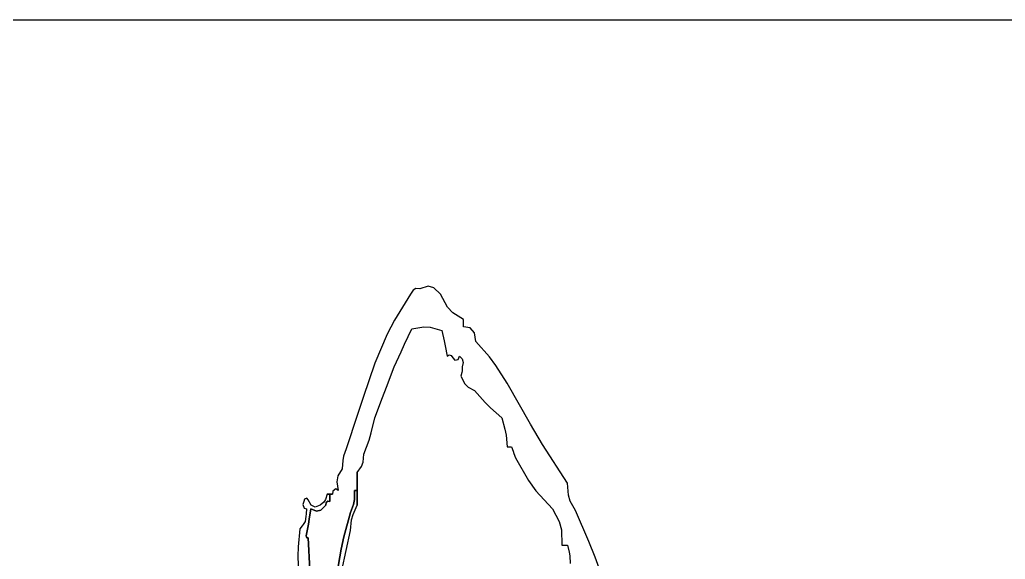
# Model space of a CAD drawing. Header units: millimetres. Extents: x 684779 to 686470, y 2544898 to 2545979.
# Drawn here: x 685785.02 to 685791.08, y 2545623.38 to 2545626.69 of the extents above; entities that cross this region are included whole.
import ezdxf

# ---------------------------------------------------------------- set-up
doc = ezdxf.new("R2010")
doc.units = ezdxf.units.MM
doc.layers.add('14', color=14, linetype='Continuous')
doc.layers.add('_0', color=7, linetype='Continuous')

# ---------------------------------------------------------------- blocks, each defined once
blk = doc.blocks.new('dianziq11')
for p, q in [((1207408, -130238), (1207144, -130666)), ((1207453, -130168), (1207408, -130238)), ((1207498, -130143), (1207453, -130168)), ((1207567, -130147), (1207498, -130143)), ((1207701, -130105), (1207567, -130147)), ((1207794, -130130), (1207701, -130105)), ((1207906, -130238), (1207794, -130130)), ((1208022, -130453), (1207906, -130238)), ((1208109, -130548), (1208022, -130453)), ((1208290, -130659), (1208109, -130548)), ((1207144, -130666), (1207024, -130898)), ((1208290, -130707), (1208290, -130659)), ((1208290, -130731), (1208290, -130707)), ((1208290, -130780), (1208290, -130731)), ((1207313, -131063), (1207431, -130810)), ((1207431, -130810), (1207629, -130779)), ((1207629, -130779), (1207734, -130785)), ((1207734, -130785), (1207928, -130840)), ((1207928, -130840), (1207965, -131008)), ((1208398, -130796), (1208290, -130780)), ((1208469, -130879), (1208398, -130796)), ((1208494, -131021), (1208469, -130879)), ((1207024, -130898), (1206821, -131382)), ((1207965, -131008), (1207983, -131093)), ((1208716, -131277), (1208494, -131021)), ((1207137, -131442), (1207255, -131189)), ((1207255, -131189), (1207313, -131063)), ((1207983, -131093), (1208019, -131261)), ((1206821, -131382), (1206627, -131946)), ((1208019, -131261), (1208053, -131243)), ((1208053, -131243), (1208085, -131253)), ((1208085, -131253), (1208109, -131292)), ((1208109, -131292), (1208144, -131332)), ((1208144, -131332), (1208202, -131316)), ((1208202, -131316), (1208222, -131261)), ((1208222, -131261), (1208268, -131307)), ((1208283, -131369), (1208267, -131442)), ((1208268, -131307), (1208283, -131369)), ((1208821, -131417), (1208716, -131277)), ((1207011, -131779), (1207137, -131442)), ((1208261, -131535), (1208245, -131593)), ((1208266, -131504), (1208261, -131535)), ((1208267, -131442), (1208266, -131504)), ((1209013, -131713), (1208821, -131417)), ((1208245, -131593), (1208309, -131721)), ((1209396, -132392), (1209013, -131713)), ((1206947, -131948), (1207011, -131779)), ((1208309, -131721), (1208363, -131779)), ((1208363, -131779), (1208471, -131834)), ((1208471, -131834), (1208644, -132028)), ((1206627, -131946), (1206532, -132229)), ((1206821, -132285), (1206947, -131948)), ((1208644, -132028), (1208735, -132119)), ((1208735, -132119), (1208923, -132285)), ((1206532, -132229), (1206346, -132797)), ((1206760, -132532), (1206821, -132285)), ((1208923, -132285), (1208974, -132472)), ((1208974, -132472), (1208992, -132570)), ((1209595, -132724), (1209396, -132392)), ((1206640, -132888), (1206723, -132653)), ((1206723, -132653), (1206760, -132532)), ((1208992, -132570), (1209013, -132767)), ((1206346, -132797), (1206301, -132921)), ((1209013, -132767), (1209041, -132767)), ((1209041, -132767), (1209054, -132767)), ((1209054, -132767), (1209081, -132767)), ((1209081, -132767), (1209108, -132839)), ((1209108, -132839), (1209122, -132876)), ((1210008, -133369), (1209595, -132724)), ((1206287, -132992), (1206278, -133129)), ((1206301, -132921), (1206287, -132992)), ((1206625, -133021), (1206640, -132888)), ((1209122, -132876), (1209149, -132948)), ((1209149, -132948), (1209362, -133321)), ((1206278, -133129), (1206208, -133245)), ((1206527, -133189), (1206598, -133093)), ((1206598, -133093), (1206625, -133021)), ((1206208, -133245), (1206190, -133343)), ((1206190, -133343), (1206210, -133490)), ((1206527, -133490), (1206527, -133189)), ((1206527, -133189), (1206527, -133490)), ((1206527, -133490), (1206527, -133189)), ((1209362, -133321), (1209487, -133495)), ((1206124, -133497), (1206120, -133550)), ((1206176, -133462), (1206124, -133497)), ((1206210, -133490), (1206176, -133462)), ((1206481, -133639), (1206482, -133490)), ((1206482, -133490), (1206481, -133639)), ((1206482, -133490), (1206527, -133490)), ((1206527, -133490), (1206482, -133490)), ((1206482, -133490), (1206527, -133490)), ((1206527, -133490), (1206482, -133490)), ((1206482, -133490), (1206527, -133490)), ((1206527, -133490), (1206482, -133490)), ((1206527, -133731), (1206527, -133490)), ((1206527, -133490), (1206527, -133731)), ((1206527, -133731), (1206527, -133490)), ((1209487, -133495), (1209759, -133791)), ((1210024, -133563), (1210008, -133369)), ((1205645, -133671), (1205628, -133719)), ((1205652, -133634), (1205645, -133671)), ((1205691, -133617), (1205652, -133634)), ((1205713, -133640), (1205691, -133617)), ((1205765, -133732), (1205713, -133640)), ((1206003, -133637), (1205976, -133680)), ((1206029, -133550), (1206003, -133637)), ((1206043, -133664), (1206014, -133689)), ((1206014, -133689), (1206043, -133664)), ((1206075, -133550), (1206029, -133550)), ((1206029, -133550), (1206075, -133550)), ((1206075, -133550), (1206029, -133550)), ((1206075, -133671), (1206043, -133664)), ((1206043, -133664), (1206075, -133671)), ((1206120, -133550), (1206075, -133550)), ((1206075, -133550), (1206120, -133550)), ((1206120, -133550), (1206075, -133550)), ((1206075, -133550), (1206075, -133671)), ((1206075, -133671), (1206075, -133550)), ((1206075, -133550), (1206075, -133671)), ((1206075, -133671), (1206075, -133550)), ((1206075, -133550), (1206075, -133671)), ((1206075, -133671), (1206075, -133550)), ((1206466, -133719), (1206481, -133639)), ((1206481, -133639), (1206466, -133719)), ((1210055, -133666), (1210024, -133563)), ((1210144, -133821), (1210055, -133666)), ((1205628, -133719), (1205651, -133780)), ((1205651, -133780), (1205690, -133791)), ((1205690, -133791), (1205681, -133875)), ((1205758, -133791), (1205732, -133960)), ((1205732, -133960), (1205758, -133791)), ((1205855, -133828), (1205758, -133791)), ((1205758, -133791), (1205855, -133828)), ((1205834, -133762), (1205765, -133732)), ((1205916, -133731), (1205834, -133762)), ((1205926, -133811), (1205855, -133828)), ((1205855, -133828), (1205926, -133811)), ((1205976, -133680), (1205916, -133731)), ((1206007, -133731), (1205926, -133811)), ((1205926, -133811), (1206007, -133731)), ((1206014, -133689), (1206007, -133731)), ((1206007, -133731), (1206014, -133689)), ((1206414, -133851), (1206466, -133719)), ((1206466, -133719), (1206414, -133851)), ((1206458, -133885), (1206527, -133731)), ((1209759, -133791), (1209871, -133999)), ((1210364, -134330), (1210144, -133821)), ((1205676, -133917), (1205668, -134002)), ((1205681, -133875), (1205676, -133917)), ((1205732, -133960), (1205719, -134044)), ((1205719, -134044), (1205732, -133960)), ((1206305, -134253), (1206414, -133851)), ((1206414, -133851), (1206305, -134253)), ((1206414, -134152), (1206433, -133975)), ((1206433, -133975), (1206458, -133885)), ((1209871, -133999), (1209908, -134138)), ((1205577, -134122), (1205551, -134422)), ((1205614, -134074), (1205577, -134122)), ((1205632, -134050), (1205614, -134074)), ((1205668, -134002), (1205632, -134050)), ((1205719, -134044), (1205690, -134213)), ((1205690, -134213), (1205719, -134044)), ((1206275, -134815), (1206414, -134152)), ((1209908, -134138), (1209918, -134393)), ((1205690, -134213), (1205680, -134236)), ((1205680, -134236), (1205690, -134213)), ((1205680, -134236), (1205693, -134270)), ((1205693, -134270), (1205680, -134236)), ((1205693, -134270), (1205713, -134273)), ((1205713, -134273), (1205693, -134270)), ((1205713, -134273), (1205745, -134801)), ((1205745, -134801), (1205713, -134273)), ((1206260, -134459), (1206305, -134253)), ((1206305, -134253), (1206260, -134459)), ((1205551, -134422), (1205547, -134574)), ((1206188, -134875), (1206260, -134459)), ((1206260, -134459), (1206188, -134875)), ((1209918, -134393), (1209954, -134393)), ((1209954, -134393), (1209972, -134393)), ((1209972, -134393), (1210008, -134393)), ((1210008, -134393), (1210037, -134510)), ((1210468, -134590), (1210364, -134330)), ((1205547, -134574), (1205555, -134875)), ((1210037, -134510), (1210046, -134572)), ((1210046, -134572), (1210053, -134695)), ((1210664, -135116), (1210468, -134590))]:
    blk.add_line(p, q)
blk = doc.blocks.new('43TGREGEHE')
at = {"layer": '14', "color": 14}
blk.add_line((685733.1026, 2545610.5523), (685811.7581, 2545610.5523), dxfattribs=at)
at = {"layer": '_0', "xscale": 0.0003146222064911, "yscale": 0.0003146222064911, "zscale": 0.0003146222064911}
blk.add_blockref('dianziq11', (685411.2279, 2545650.0978), dxfattribs=at)

msp = doc.modelspace()

# ---------------------------------------------------------------- block references
at = {"xscale": 1.179999999999999, "yscale": 1.179999999999999, "zscale": 1.179999999999999}
msp.add_blockref('43TGREGEHE', (-123446.0862, -458193.7592), dxfattribs=at)

doc.saveas('drawing.dxf')
